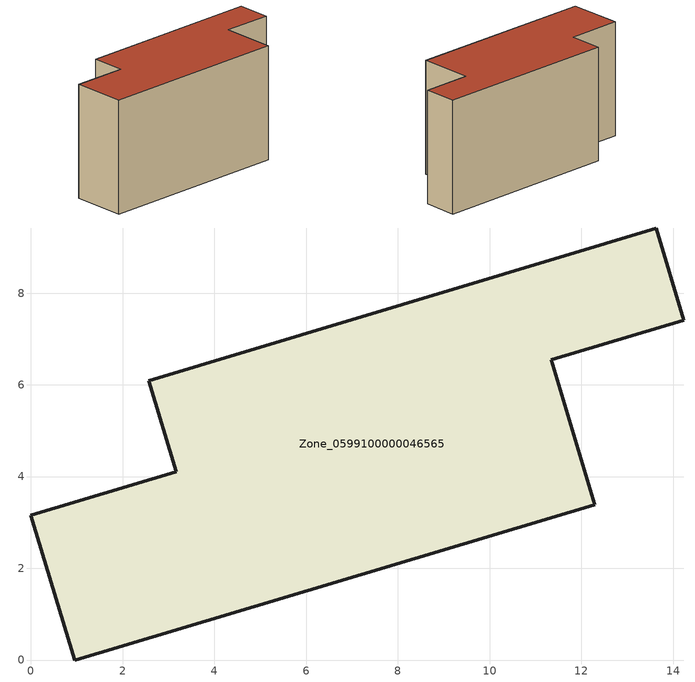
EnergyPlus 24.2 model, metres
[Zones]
Zone_0599100000046565
 floor ground (C_G): 3.17,4.1 2.57,6.09 13.63,9.42 14.23,7.41 11.35,6.55 12.29,3.39 0.95,0 0,3.15 z0
 wall outside (C_F): 0,3.15 0.95,0 12.29,3.39 11.35,6.55 14.23,7.41 13.63,9.42 2.57,6.09 3.17,4.1 0,3.15 z0:7.05
 roof outside (C_R): 3.17,4.1 0,3.15 0.95,0 12.29,3.39 11.35,6.55 14.23,7.41 13.63,9.42 2.57,6.09 z7.05
[BUILDING]
Pand.0599100000046565: North Axis=0; Terrain=City; Loads Convergence Tolerance Value=0.04; Temperature Convergence Tolerance Value=0.4; Solar Distribution=FullExterior; Maximum Number of Warmup Days=25; Minimum Number of Warmup Days=1
[Site:Location]
Rotterdam.The.Hague.AP_ZH_NLD Design_Conditions: Latitude=51.96; Longitude=4.45; Time Zone=1; Elevation=-4.5
[SITE:GROUNDTEMPERATURE:BUILDINGSURFACE]
18, 18, 18, 18, 18, 18, 18, 18, 18, 18, 18, 18
[MATERIAL] Thermal Absorptance=0.9; Solar Absorptance=0.7; Visible Absorptance=0.7
Name | Roughness | Thickness | Conductivity | Density | Specific Heat
G.TI.1975-1991 | MediumSmooth | 0.15 | 0.288461 | 540 | 1210
F.TI.1975-1991 | Rough | 0.3 | 0.230769 | 1920 | 840
R.TI.1975-1991 | MediumRough | 0.2 | 0.153846 | 1500 | 1000
[CONSTRUCTION]
C_G: G.TI.1975-1991
C_F: F.TI.1975-1991
C_R: R.TI.1975-1991
[ZONE]
Zone_0599100000046565: Type=1; Multiplier=1; Ceiling Height=Autocalculate; Volume=Autocalculate; Floor Area=autocalculate; Part of Total Floor Area=Yes
[ZONEINFILTRATION:DESIGNFLOWRATE]
Infil_Zone_0599100000046565: Zone or ZoneList or Space or SpaceList=Zone_0599100000046565; Schedule=AlwaysOn; Design Flow Rate Calculation Method=Flow/Area; Flow Rate per Floor Area=0.003; Constant Term Coefficient=1; Temperature Term Coefficient=0; Velocity Term Coefficient=0; Velocity Squared Term Coefficient=0
[HVACTEMPLATE:ZONE:IDEALLOADSAIRSYSTEM]
Zone_0599100000046565: Maximum Heating Supply Air Temperature=50; Minimum Cooling Supply Air Temperature=13; Maximum Heating Supply Air Humidity Ratio=0.0156; Minimum Cooling Supply Air Humidity Ratio=0.0077; Heating Limit=NoLimit; Cooling Limit=NoLimit; Dehumidification Control Type=ConstantSensibleHeatRatio; Cooling Sensible Heat Ratio=0.7; Dehumidification Setpoint=60; Humidification Control Type=None; Humidification Setpoint=30; Outdoor Air Method=None; Outdoor Air Flow Rate per Person=0.00944; Outdoor Air Flow Rate per Zone Floor Area=0; Outdoor Air Flow Rate per Zone=0; Demand Controlled Ventilation Type=None; Outdoor Air Economizer Type=NoEconomizer; Heat Recovery Type=None; Sensible Heat Recovery Effectiveness=0.7; Latent Heat Recovery Effectiveness=0.65
[ZONECONTROL:THERMOSTAT]
ThermostatControl_Zone_0599100000046565: Zone or ZoneList=Zone_0599100000046565; Control Type Schedule=DualSetpointControlType; Control 1=Thermostat_Zone_0599100000046565; Temperature Difference Between Cutout And Setpoint=0
[THERMOSTATSETPOINT:DUALSETPOINT]
Thermostat_Zone_0599100000046565: Heating Setpoint Temperature Schedule=HeatingSetpoint_Zone_0599100000046565; Cooling Setpoint Temperature Schedule=CoolingSetpoint_Zone_0599100000046565
[SCHEDULE:COMPACT]
HeatingSetpoint_Zone_0599100000046565: Through: 12/31, For: AllDays, Until: 24:00, 21
CoolingSetpoint_Zone_0599100000046565: Through: 12/31, For: AllDays, Until: 24:00, 24
DualSetpointControlType: Through: 12/31, For: AllDays, Until: 24:00, 4
AlwaysOn: Through: 12/31, For: AllDays, Until: 24:00, 1
